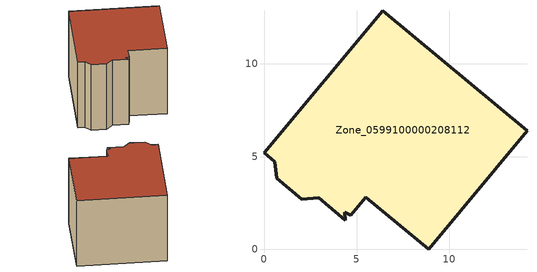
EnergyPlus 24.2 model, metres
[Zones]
Zone_0599100000208112
 floor ground (C_G): 14.21,6.38 8.9,0 5.51,2.8 4.69,1.82 4.36,1.99 4.4,1.55 2.96,2.76 2.04,2.68 0.68,3.82 0.57,4.73 0,5.21 6.41,12.87 z0
 wall outside (C_F): 2.04,2.68 2.96,2.76 4.4,1.55 4.36,1.99 4.69,1.82 5.51,2.8 8.9,0 14.21,6.38 6.41,12.87 0,5.21 0.57,4.73 0.68,3.82 2.04,2.68 z0:8.83
 roof outside (C_R): 4.69,1.82 5.51,2.8 8.9,0 14.21,6.38 6.41,12.87 0,5.21 0.57,4.73 0.68,3.82 2.04,2.68 2.96,2.76 4.4,1.55 4.36,1.99 z8.83
[BUILDING]
Pand.0599100000208112: North Axis=0; Terrain=City; Loads Convergence Tolerance Value=0.04; Temperature Convergence Tolerance Value=0.4; Solar Distribution=FullExterior; Maximum Number of Warmup Days=25; Minimum Number of Warmup Days=1
[Site:Location]
Rotterdam.The.Hague.AP_ZH_NLD Design_Conditions: Latitude=51.96; Longitude=4.45; Time Zone=1; Elevation=-4.5
[SITE:GROUNDTEMPERATURE:BUILDINGSURFACE]
18, 18, 18, 18, 18, 18, 18, 18, 18, 18, 18, 18
[MATERIAL] Thermal Absorptance=0.9; Solar Absorptance=0.7; Visible Absorptance=0.7
Name | Roughness | Thickness | Conductivity | Density | Specific Heat
G.TC.1946 | MediumSmooth | 0.15 | 1 | 540 | 1210
F.TC.1946 | Rough | 0.3 | 0.857143 | 1920 | 840
R.TC.1946 | MediumRough | 0.2 | 0.909091 | 1500 | 1000
[CONSTRUCTION]
C_G: G.TC.1946
C_F: F.TC.1946
C_R: R.TC.1946
[ZONE]
Zone_0599100000208112: Type=1; Multiplier=1; Ceiling Height=Autocalculate; Volume=Autocalculate; Floor Area=autocalculate; Part of Total Floor Area=Yes
[ZONEINFILTRATION:DESIGNFLOWRATE]
Infil_Zone_0599100000208112: Zone or ZoneList or Space or SpaceList=Zone_0599100000208112; Schedule=AlwaysOn; Design Flow Rate Calculation Method=Flow/Area; Flow Rate per Floor Area=0.003; Constant Term Coefficient=1; Temperature Term Coefficient=0; Velocity Term Coefficient=0; Velocity Squared Term Coefficient=0
[HVACTEMPLATE:ZONE:IDEALLOADSAIRSYSTEM]
Zone_0599100000208112: Maximum Heating Supply Air Temperature=50; Minimum Cooling Supply Air Temperature=13; Maximum Heating Supply Air Humidity Ratio=0.0156; Minimum Cooling Supply Air Humidity Ratio=0.0077; Heating Limit=NoLimit; Cooling Limit=NoLimit; Dehumidification Control Type=ConstantSensibleHeatRatio; Cooling Sensible Heat Ratio=0.7; Dehumidification Setpoint=60; Humidification Control Type=None; Humidification Setpoint=30; Outdoor Air Method=None; Outdoor Air Flow Rate per Person=0.00944; Outdoor Air Flow Rate per Zone Floor Area=0; Outdoor Air Flow Rate per Zone=0; Demand Controlled Ventilation Type=None; Outdoor Air Economizer Type=NoEconomizer; Heat Recovery Type=None; Sensible Heat Recovery Effectiveness=0.7; Latent Heat Recovery Effectiveness=0.65
[ZONECONTROL:THERMOSTAT]
ThermostatControl_Zone_0599100000208112: Zone or ZoneList=Zone_0599100000208112; Control Type Schedule=DualSetpointControlType; Control 1=Thermostat_Zone_0599100000208112; Temperature Difference Between Cutout And Setpoint=0
[THERMOSTATSETPOINT:DUALSETPOINT]
Thermostat_Zone_0599100000208112: Heating Setpoint Temperature Schedule=HeatingSetpoint_Zone_0599100000208112; Cooling Setpoint Temperature Schedule=CoolingSetpoint_Zone_0599100000208112
[SCHEDULE:COMPACT]
HeatingSetpoint_Zone_0599100000208112: Through: 12/31, For: AllDays, Until: 24:00, 21
CoolingSetpoint_Zone_0599100000208112: Through: 12/31, For: AllDays, Until: 24:00, 24
DualSetpointControlType: Through: 12/31, For: AllDays, Until: 24:00, 4
AlwaysOn: Through: 12/31, For: AllDays, Until: 24:00, 1
